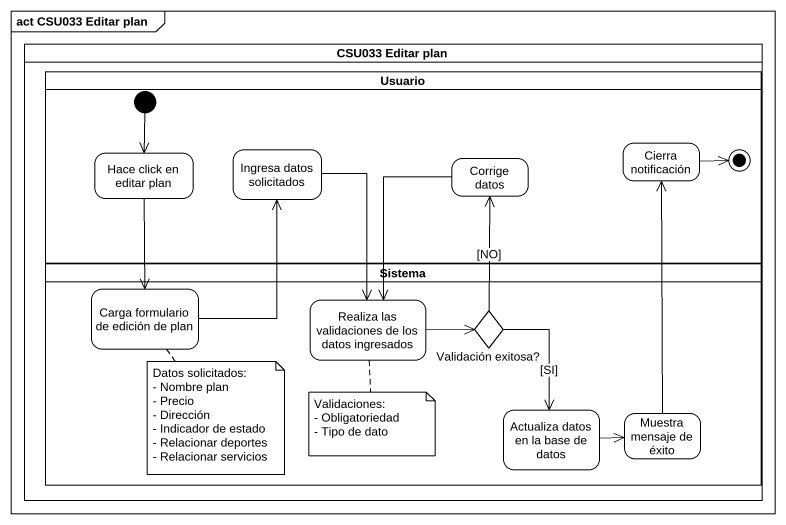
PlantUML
@startuml
mainframe act CSU033 Editar plan
hide empty description
state "CSU033 Editar plan" as CSU033_Editar_plan <<partition>> {
  state Usuario <<partition>> {
    state "Hace click en editar plan" as Hace_click_en_editar_plan
    state "Ingresa datos solicitados" as Ingresa_datos_solicitados
    state "Corrige datos" as Corrige_datos
    state "Cierra notificación" as Cierra_notificación
    [*] --> Hace_click_en_editar_plan
    Cierra_notificación -right-> [*]
  }
  state Sistema <<partition>> {
    state "Carga formulario de edición de plan" as Carga_formulario_de_edición
    state "Realiza las validaciones de los datos ingresados" as Realiza_las_validaciones_de
    state "Validación exitosa?" as Validación_exitosa <<choice>>
    state "Actualiza datos en la base de datos" as Actualiza_datos_en_la_base
    state "Muestra mensaje de éxito" as Muestra_mensaje_de_éxito
  }
}
Hace_click_en_editar_plan --> Carga_formulario_de_edición
Ingresa_datos_solicitados --> Realiza_las_validaciones_de
Corrige_datos --> Realiza_las_validaciones_de
Carga_formulario_de_edición -up-> Ingresa_datos_solicitados
Realiza_las_validaciones_de -right-> Validación_exitosa
Validación_exitosa -up-> Corrige_datos : [NO]
Validación_exitosa --> Actualiza_datos_en_la_base : [SI]
Actualiza_datos_en_la_base -right-> Muestra_mensaje_de_éxito
Muestra_mensaje_de_éxito -up-> Cierra_notificación
note bottom of Carga_formulario_de_edición
  Datos solicitados:
  - Nombre plan
  - Precio
  - Dirección
  - Indicador de estado
  - Relacionar deportes
  - Relacionar servicios
end note
note bottom of Realiza_las_validaciones_de
  Validaciones:
  - Obligatoriedad
  - Tipo de dato
end note
@enduml
